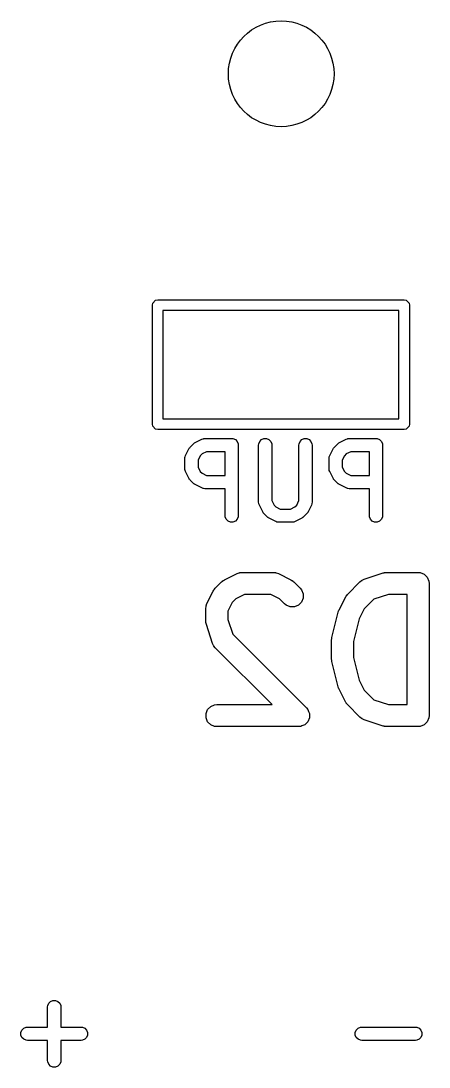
# Model space of a CAD drawing. Extents: x 89 to 178, y -115 to -57.
# Drawn here: x 99.52 to 104.16, y -98.97 to -87.1 of the extents above; entities that cross this region are included whole.
import ezdxf

# ---------------------------------------------------------------- set-up
doc = ezdxf.new("R2010")
doc.units = 0
doc.layers.add('BLACK', color=7, linetype='CONTINUOUS')

msp = doc.modelspace()

# ---------------------------------------------------------------- linework, layer by layer
at = {"layer": 'BLACK', "linetype": 'CONTINUOUS'}
for p, q in [((101.015, -90.325), (101.019567, -90.302039)), ((101.019567, -90.302039), (101.052039, -90.269567)), ((101.052039, -90.269567), (101.075, -90.265)), ((101.075, -90.265), (103.875, -90.265)), ((103.875, -90.265), (103.897961, -90.269567)), ((103.897961, -90.269567), (103.930433, -90.302039)), ((103.930433, -90.302039), (103.935, -90.325)), ((101.015, -91.675), (101.015, -90.325)), ((101.135, -90.385), (101.135, -91.615)), ((103.815, -90.385), (101.135, -90.385)), ((103.815, -91.615), (103.815, -90.385)), ((103.935, -90.325), (103.935, -91.675)), ((101.135, -91.615), (103.815, -91.615)), ((101.019567, -91.697961), (101.015, -91.675)), ((101.052039, -91.730433), (101.019567, -91.697961)), ((101.075, -91.735), (101.052039, -91.730433)), ((103.875, -91.735), (101.075, -91.735)), ((103.897961, -91.730433), (103.875, -91.735)), ((103.930433, -91.697961), (103.897961, -91.730433)), ((103.935, -91.675), (103.930433, -91.697961)), ((101.500982, -91.883308), (101.577172, -91.845213)), ((101.577172, -91.845213), (101.590904, -91.839958)), ((101.590904, -91.839958), (101.593591, -91.839767)), ((101.593591, -91.839767), (101.596081, -91.838736)), ((101.596081, -91.838736), (101.610713, -91.837295)), ((101.610713, -91.837295), (101.915475, -91.837295)), ((101.915475, -91.837295), (101.930107, -91.838736)), ((101.930107, -91.838736), (101.957143, -91.849935)), ((101.957143, -91.849935), (101.977835, -91.870627)), ((102.234067, -91.870627), (102.254759, -91.849935)), ((102.254759, -91.849935), (102.281795, -91.838736)), ((102.281795, -91.838736), (102.311059, -91.838736)), ((102.311059, -91.838736), (102.338095, -91.849935)), ((102.338095, -91.849935), (102.358787, -91.870627)), ((102.69121, -91.870627), (102.711902, -91.849935)), ((102.711902, -91.849935), (102.738938, -91.838736)), ((102.738938, -91.838736), (102.768202, -91.838736)), ((102.768202, -91.838736), (102.795238, -91.849935)), ((102.795238, -91.849935), (102.81593, -91.870627)), ((103.139077, -91.883308), (103.215267, -91.845213)), ((103.215267, -91.845213), (103.228999, -91.839958)), ((103.228999, -91.839958), (103.231686, -91.839767)), ((103.231686, -91.839767), (103.234176, -91.838736)), ((103.234176, -91.838736), (103.248808, -91.837295)), ((103.248808, -91.837295), (103.55357, -91.837295)), ((103.55357, -91.837295), (103.568202, -91.838736)), ((103.568202, -91.838736), (103.595238, -91.849935)), ((103.595238, -91.849935), (103.61593, -91.870627)), ((101.39125, -92.031135), (101.429346, -91.954944)), ((101.429346, -91.954944), (101.433309, -91.948647)), ((101.433309, -91.948647), (101.434068, -91.946817)), ((101.434068, -91.946817), (101.435759, -91.944755)), ((101.435759, -91.944755), (101.437179, -91.942501)), ((101.437179, -91.942501), (101.438674, -91.941204)), ((101.438674, -91.941204), (101.443395, -91.935452)), ((101.443395, -91.935452), (101.48149, -91.897357)), ((101.48149, -91.897357), (101.487239, -91.892638)), ((101.487239, -91.892638), (101.488539, -91.89114)), ((101.488539, -91.89114), (101.490798, -91.889718)), ((101.490798, -91.889718), (101.492855, -91.88803)), ((101.492855, -91.88803), (101.494682, -91.887272)), ((101.494682, -91.887272), (101.500982, -91.883308)), ((101.977835, -91.870627), (101.989034, -91.897663)), ((101.989034, -91.897663), (101.990475, -91.912295)), ((101.990475, -91.912295), (101.990475, -92.712295)), ((102.221427, -91.912295), (102.222868, -91.897663)), ((102.221427, -92.559914), (102.221427, -91.912295)), ((102.222868, -91.897663), (102.234067, -91.870627)), ((102.358787, -91.870627), (102.369986, -91.897663)), ((102.369986, -91.897663), (102.371427, -91.912295)), ((102.371427, -91.912295), (102.371427, -92.542208)), ((102.67857, -91.912295), (102.680011, -91.897663)), ((102.67857, -92.542209), (102.67857, -91.912295)), ((102.680011, -91.897663), (102.69121, -91.870627)), ((102.81593, -91.870627), (102.827129, -91.897663)), ((102.827129, -91.897663), (102.82857, -91.912295)), ((102.82857, -91.912295), (102.82857, -92.559914)), ((103.029345, -92.031135), (103.067441, -91.954944)), ((103.067441, -91.954944), (103.071404, -91.948647)), ((103.071404, -91.948647), (103.072163, -91.946817)), ((103.072163, -91.946817), (103.073854, -91.944755)), ((103.073854, -91.944755), (103.075274, -91.942501)), ((103.075274, -91.942501), (103.076769, -91.941204)), ((103.076769, -91.941204), (103.08149, -91.935452)), ((103.08149, -91.935452), (103.119585, -91.897357)), ((103.119585, -91.897357), (103.125334, -91.892638)), ((103.125334, -91.892638), (103.126634, -91.89114)), ((103.126634, -91.89114), (103.128893, -91.889718)), ((103.128893, -91.889718), (103.13095, -91.88803)), ((103.13095, -91.88803), (103.132777, -91.887272)), ((103.132777, -91.887272), (103.139077, -91.883308)), ((103.61593, -91.870627), (103.627129, -91.897663)), ((103.627129, -91.897663), (103.62857, -91.912295)), ((103.62857, -91.912295), (103.62857, -92.712295)), ((101.383332, -92.064676), (101.384773, -92.050044)), ((101.383332, -92.178961), (101.383332, -92.064676)), ((101.384773, -92.050044), (101.385803, -92.047555)), ((101.385803, -92.047555), (101.385995, -92.044866)), ((101.385995, -92.044866), (101.39125, -92.031135)), ((101.558067, -92.032911), (101.533332, -92.082381)), ((101.533332, -92.082381), (101.533332, -92.161255)), ((101.57895, -92.012029), (101.558067, -92.032911)), ((101.628418, -91.987295), (101.57895, -92.012029)), ((101.840475, -91.987295), (101.628418, -91.987295)), ((101.840475, -92.256342), (101.840475, -91.987295)), ((103.021427, -92.064676), (103.022868, -92.050044)), ((103.021427, -92.178961), (103.021427, -92.064676)), ((103.022868, -92.050044), (103.023898, -92.047555)), ((103.023898, -92.047555), (103.02409, -92.044866)), ((103.02409, -92.044866), (103.029345, -92.031135)), ((103.196162, -92.032911), (103.171427, -92.082381)), ((103.171427, -92.082381), (103.171427, -92.161255)), ((103.217045, -92.012029), (103.196162, -92.032911)), ((103.266513, -91.987295), (103.217045, -92.012029)), ((103.47857, -91.987295), (103.266513, -91.987295)), ((103.47857, -92.256342), (103.47857, -91.987295)), ((101.384773, -92.193593), (101.383332, -92.178961)), ((101.385803, -92.196081), (101.384773, -92.193593)), ((101.385995, -92.198771), (101.385803, -92.196081)), ((101.39125, -92.212502), (101.385995, -92.198771)), ((101.429346, -92.288693), (101.39125, -92.212502)), ((101.533332, -92.161255), (101.558067, -92.210725)), ((101.558067, -92.210725), (101.57895, -92.231608)), ((103.022868, -92.193593), (103.021427, -92.178961)), ((103.023898, -92.196081), (103.022868, -92.193593)), ((103.02409, -92.198771), (103.023898, -92.196081)), ((103.029345, -92.212502), (103.02409, -92.198771)), ((103.067441, -92.288693), (103.029345, -92.212502)), ((103.171427, -92.161255), (103.196162, -92.210725)), ((103.196162, -92.210725), (103.217045, -92.231608)), ((101.433309, -92.294989), (101.429346, -92.288693)), ((101.434068, -92.29682), (101.433309, -92.294989)), ((101.435759, -92.298881), (101.434068, -92.29682)), ((101.437179, -92.301136), (101.435759, -92.298881)), ((101.438674, -92.302432), (101.437179, -92.301136)), ((101.443395, -92.308185), (101.438674, -92.302432)), ((101.48149, -92.34628), (101.443395, -92.308185)), ((101.57895, -92.231608), (101.628418, -92.256342)), ((101.628418, -92.256342), (101.840475, -92.256342)), ((103.071404, -92.294989), (103.067441, -92.288693)), ((103.072163, -92.29682), (103.071404, -92.294989)), ((103.073854, -92.298881), (103.072163, -92.29682)), ((103.075274, -92.301136), (103.073854, -92.298881)), ((103.076769, -92.302432), (103.075274, -92.301136)), ((103.08149, -92.308185), (103.076769, -92.302432)), ((103.119585, -92.34628), (103.08149, -92.308185)), ((103.217045, -92.231608), (103.266513, -92.256342)), ((103.266513, -92.256342), (103.47857, -92.256342)), ((101.487239, -92.350998), (101.48149, -92.34628)), ((101.488539, -92.352497), (101.487239, -92.350998)), ((101.490798, -92.353918), (101.488539, -92.352497)), ((101.492855, -92.355607), (101.490798, -92.353918)), ((101.494682, -92.356364), (101.492855, -92.355607)), ((101.500982, -92.360329), (101.494682, -92.356364)), ((101.577172, -92.398424), (101.500982, -92.360329)), ((101.590904, -92.403679), (101.577172, -92.398424)), ((101.593591, -92.403869), (101.590904, -92.403679)), ((101.596081, -92.404901), (101.593591, -92.403869)), ((101.610713, -92.406342), (101.596081, -92.404901)), ((101.840475, -92.406342), (101.610713, -92.406342)), ((101.840475, -92.712295), (101.840475, -92.406342)), ((103.125334, -92.350998), (103.119585, -92.34628)), ((103.126634, -92.352497), (103.125334, -92.350998)), ((103.128893, -92.353918), (103.126634, -92.352497)), ((103.13095, -92.355607), (103.128893, -92.353918)), ((103.132777, -92.356364), (103.13095, -92.355607)), ((103.139077, -92.360329), (103.132777, -92.356364)), ((103.215267, -92.398424), (103.139077, -92.360329)), ((103.228999, -92.403679), (103.215267, -92.398424)), ((103.231686, -92.403869), (103.228999, -92.403679)), ((103.234176, -92.404901), (103.231686, -92.403869)), ((103.248808, -92.406342), (103.234176, -92.404901)), ((103.47857, -92.406342), (103.248808, -92.406342)), ((103.47857, -92.712295), (103.47857, -92.406342)), ((102.222868, -92.574546), (102.221427, -92.559914)), ((102.371427, -92.542208), (102.396161, -92.591676)), ((102.653835, -92.591677), (102.67857, -92.542209)), ((102.82857, -92.559914), (102.827129, -92.574546)), ((102.223898, -92.577034), (102.222868, -92.574546)), ((102.22409, -92.579724), (102.223898, -92.577034)), ((102.229345, -92.593456), (102.22409, -92.579724)), ((102.267441, -92.669645), (102.229345, -92.593456)), ((102.271403, -92.675939), (102.267441, -92.669645)), ((102.272162, -92.677771), (102.271403, -92.675939)), ((102.273855, -92.679834), (102.272162, -92.677771)), ((102.275274, -92.682088), (102.273855, -92.679834)), ((102.276768, -92.683384), (102.275274, -92.682088)), ((102.281489, -92.689136), (102.276768, -92.683384)), ((102.396161, -92.591676), (102.417045, -92.612561)), ((102.417045, -92.612561), (102.466513, -92.637295)), ((102.466513, -92.637295), (102.583484, -92.637295)), ((102.583484, -92.637295), (102.632952, -92.612561)), ((102.632952, -92.612561), (102.653835, -92.591677)), ((102.773226, -92.683387), (102.768509, -92.689136)), ((102.774725, -92.682088), (102.773226, -92.683387)), ((102.776146, -92.679829), (102.774725, -92.682088)), ((102.777836, -92.677771), (102.776146, -92.679829)), ((102.778593, -92.675941), (102.777836, -92.677771)), ((102.782557, -92.669645), (102.778593, -92.675941)), ((102.820652, -92.593455), (102.782557, -92.669645)), ((102.825907, -92.579723), (102.820652, -92.593455)), ((102.826097, -92.577035), (102.825907, -92.579723)), ((102.827129, -92.574546), (102.826097, -92.577035)), ((101.841916, -92.726927), (101.840475, -92.712295)), ((101.853115, -92.753963), (101.841916, -92.726927)), ((101.873807, -92.774655), (101.853115, -92.753963)), ((101.900843, -92.785854), (101.873807, -92.774655)), ((101.930107, -92.785854), (101.900843, -92.785854)), ((101.957143, -92.774655), (101.930107, -92.785854)), ((101.977835, -92.753963), (101.957143, -92.774655)), ((101.989034, -92.726927), (101.977835, -92.753963)), ((101.990475, -92.712295), (101.989034, -92.726927)), ((102.319584, -92.727232), (102.281489, -92.689136)), ((102.325335, -92.731952), (102.319584, -92.727232)), ((102.326634, -92.73345), (102.325335, -92.731952)), ((102.328889, -92.734869), (102.326634, -92.73345)), ((102.330949, -92.73656), (102.328889, -92.734869)), ((102.332779, -92.737318), (102.330949, -92.73656)), ((102.339077, -92.741282), (102.332779, -92.737318)), ((102.415267, -92.779377), (102.339077, -92.741282)), ((102.428999, -92.784632), (102.415267, -92.779377)), ((102.431686, -92.784822), (102.428999, -92.784632)), ((102.434176, -92.785854), (102.431686, -92.784822)), ((102.448808, -92.787295), (102.434176, -92.785854)), ((102.601189, -92.787295), (102.448808, -92.787295)), ((102.615821, -92.785854), (102.601189, -92.787295)), ((102.61831, -92.784822), (102.615821, -92.785854)), ((102.620998, -92.784632), (102.61831, -92.784822)), ((102.63473, -92.779377), (102.620998, -92.784632)), ((102.710921, -92.741282), (102.63473, -92.779377)), ((102.71722, -92.737317), (102.710921, -92.741282)), ((102.719048, -92.73656), (102.71722, -92.737317)), ((102.721104, -92.734872), (102.719048, -92.73656)), ((102.723364, -92.73345), (102.721104, -92.734872)), ((102.724664, -92.73195), (102.723364, -92.73345)), ((102.730414, -92.727232), (102.724664, -92.73195)), ((102.768509, -92.689136), (102.730414, -92.727232)), ((103.480011, -92.726927), (103.47857, -92.712295)), ((103.49121, -92.753963), (103.480011, -92.726927)), ((103.511902, -92.774655), (103.49121, -92.753963)), ((103.538938, -92.785854), (103.511902, -92.774655)), ((103.568202, -92.785854), (103.538938, -92.785854)), ((103.595238, -92.774655), (103.568202, -92.785854)), ((103.61593, -92.753963), (103.595238, -92.774655)), ((103.627129, -92.726927), (103.61593, -92.753963)), ((103.62857, -92.712295), (103.627129, -92.726927)), ((101.833383, -93.440554), (101.97624, -93.369125)), ((101.97624, -93.369125), (101.999125, -93.360367)), ((101.999125, -93.360367), (102.003607, -93.360048)), ((102.003607, -93.360048), (102.007756, -93.35833)), ((102.007756, -93.35833), (102.032142, -93.355928)), ((102.032142, -93.355928), (102.389285, -93.355928)), ((102.389285, -93.355928), (102.413671, -93.35833)), ((102.413671, -93.35833), (102.417819, -93.360048)), ((102.417819, -93.360048), (102.422301, -93.360367)), ((102.422301, -93.360367), (102.445187, -93.369125)), ((102.445187, -93.369125), (102.588044, -93.440554)), ((103.421184, -93.433772), (103.63547, -93.362343)), ((103.63547, -93.362343), (103.647563, -93.359593)), ((103.647563, -93.359593), (103.650613, -93.35833)), ((103.650613, -93.35833), (103.655034, -93.357894)), ((103.655034, -93.357894), (103.659364, -93.35691)), ((103.659364, -93.35691), (103.662655, -93.357143)), ((103.662655, -93.357143), (103.674999, -93.355928)), ((103.674999, -93.355928), (104.032142, -93.355928)), ((104.032142, -93.355928), (104.056528, -93.35833)), ((104.056528, -93.35833), (104.101588, -93.376994)), ((104.101588, -93.376994), (104.136076, -93.411482)), ((101.729468, -93.535396), (101.800897, -93.463968)), ((101.800897, -93.463968), (101.810485, -93.456099)), ((101.810485, -93.456099), (101.812646, -93.453608)), ((101.812646, -93.453608), (101.816402, -93.451243)), ((101.816402, -93.451243), (101.819839, -93.448423)), ((101.819839, -93.448423), (101.82289, -93.447159)), ((101.82289, -93.447159), (101.833383, -93.440554)), ((102.588044, -93.440554), (102.59854, -93.447161)), ((102.59854, -93.447161), (102.601588, -93.448424)), ((102.601588, -93.448424), (102.605019, -93.45124)), ((102.605019, -93.45124), (102.608781, -93.453608)), ((102.608781, -93.453608), (102.610944, -93.456102)), ((102.610944, -93.456102), (102.62053, -93.463969)), ((102.62053, -93.463969), (102.691958, -93.535396)), ((103.229468, -93.606826), (103.372324, -93.463969)), ((103.372324, -93.463969), (103.391266, -93.448424)), ((103.391266, -93.448424), (103.395415, -93.446705)), ((103.395415, -93.446705), (103.398809, -93.443762)), ((103.398809, -93.443762), (103.421184, -93.433772)), ((104.136076, -93.411482), (104.15474, -93.456542)), ((104.15474, -93.456542), (104.157142, -93.480928)), ((104.157142, -93.480928), (104.157142, -94.980928)), ((101.634624, -93.71074), (101.706053, -93.567883)), ((101.706053, -93.567883), (101.712659, -93.557388)), ((101.712659, -93.557388), (101.713923, -93.554338)), ((101.713923, -93.554338), (101.716741, -93.550903)), ((101.716741, -93.550903), (101.719107, -93.547146)), ((101.719107, -93.547146), (101.721598, -93.544984)), ((101.721598, -93.544984), (101.729468, -93.535396)), ((102.06165, -93.605928), (101.96333, -93.655088)), ((102.359777, -93.605928), (102.06165, -93.605928)), ((102.458097, -93.655088), (102.359777, -93.605928)), ((102.691958, -93.535396), (102.707503, -93.554338)), ((102.707503, -93.554338), (102.726168, -93.599398)), ((102.726168, -93.599398), (102.726168, -93.648171)), ((103.206053, -93.639312), (103.21266, -93.628815)), ((103.21266, -93.628815), (103.213923, -93.625768)), ((103.213923, -93.625768), (103.216739, -93.622336)), ((103.216739, -93.622336), (103.219107, -93.618575)), ((103.219107, -93.618575), (103.221601, -93.616411)), ((103.221601, -93.616411), (103.229468, -93.606826)), ((103.695282, -93.605928), (103.528236, -93.66161)), ((103.907142, -93.605928), (103.695282, -93.605928)), ((103.907142, -94.855928), (103.907142, -93.605928)), ((101.621427, -93.766642), (101.623829, -93.742256)), ((101.623829, -93.742256), (101.625547, -93.738107)), ((101.625547, -93.738107), (101.625866, -93.733626)), ((101.625866, -93.733626), (101.634624, -93.71074)), ((101.920586, -93.697831), (101.871427, -93.79615)), ((101.96333, -93.655088), (101.920586, -93.697831)), ((102.515181, -93.712173), (102.458097, -93.655088)), ((102.534123, -93.727718), (102.515181, -93.712173)), ((102.579183, -93.746383), (102.534123, -93.727718)), ((102.627956, -93.746383), (102.579183, -93.746383)), ((102.673016, -93.727718), (102.627956, -93.746383)), ((102.707503, -93.693231), (102.673016, -93.727718)), ((102.726168, -93.648171), (102.707503, -93.693231)), ((103.134624, -93.782169), (103.206053, -93.639312)), ((103.528236, -93.66161), (103.420587, -93.769258)), ((101.621427, -93.9095), (101.621427, -93.766642)), ((101.871427, -93.79615), (101.871427, -93.889215)), ((103.053731, -94.093468), (103.125159, -93.807754)), ((103.125159, -93.807754), (103.125802, -93.805954)), ((103.125802, -93.805954), (103.125866, -93.805055)), ((103.125866, -93.805055), (103.129748, -93.794908)), ((103.129748, -93.794908), (103.133404, -93.784679)), ((103.133404, -93.784679), (103.13394, -93.783954)), ((103.13394, -93.783954), (103.134624, -93.782169)), ((103.420587, -93.769258), (103.364367, -93.881698)), ((101.622642, -93.921843), (101.621427, -93.9095)), ((101.622409, -93.925135), (101.622642, -93.921843)), ((101.623393, -93.929464), (101.622409, -93.925135)), ((101.623829, -93.933886), (101.623393, -93.929464)), ((101.625092, -93.936935), (101.623829, -93.933886)), ((101.627842, -93.949029), (101.625092, -93.936935)), ((101.699271, -94.163313), (101.627842, -93.949029)), ((101.871427, -93.889215), (101.927109, -94.056262)), ((103.364367, -93.881698), (103.299999, -94.139173)), ((101.927109, -94.056262), (102.763387, -94.892539)), ((103.050147, -94.117709), (103.051496, -94.10858)), ((103.051496, -94.10858), (103.052401, -94.099399)), ((103.052401, -94.099399), (103.053105, -94.097697)), ((103.053105, -94.097697), (103.053731, -94.093468)), ((101.709261, -94.185688), (101.699271, -94.163313)), ((101.712204, -94.189081), (101.709261, -94.185688)), ((101.713923, -94.193231), (101.712204, -94.189081)), ((101.729468, -94.212173), (101.713923, -94.193231)), ((102.373222, -94.855928), (101.729468, -94.212173)), ((103.049999, -94.123785), (103.050418, -94.11953)), ((103.049999, -94.338071), (103.049999, -94.123785)), ((103.050418, -94.11953), (103.050147, -94.117709)), ((103.299999, -94.139173), (103.299999, -94.322682)), ((103.050418, -94.342325), (103.049999, -94.338071)), ((103.050147, -94.344147), (103.050418, -94.342325)), ((103.051496, -94.353275), (103.050147, -94.344147)), ((103.299999, -94.322682), (103.364367, -94.580157)), ((103.052401, -94.362457), (103.051496, -94.353275)), ((103.053105, -94.364158), (103.052401, -94.362457)), ((103.053731, -94.368388), (103.053105, -94.364158)), ((103.125159, -94.654102), (103.053731, -94.368388)), ((103.364367, -94.580157), (103.420586, -94.692596)), ((103.125802, -94.655901), (103.125159, -94.654102)), ((103.125866, -94.656801), (103.125802, -94.655901)), ((103.129748, -94.666947), (103.125866, -94.656801)), ((103.133404, -94.677177), (103.129748, -94.666947)), ((103.13394, -94.677901), (103.133404, -94.677177)), ((103.134624, -94.679687), (103.13394, -94.677901)), ((103.206053, -94.822544), (103.134624, -94.679687)), ((103.420586, -94.692596), (103.528235, -94.800245)), ((103.212658, -94.833036), (103.206053, -94.822544)), ((103.528235, -94.800245), (103.695285, -94.855928)), ((101.623829, -94.956542), (101.642493, -94.911482)), ((101.642493, -94.911482), (101.676981, -94.876994)), ((101.676981, -94.876994), (101.722041, -94.85833)), ((101.722041, -94.85833), (101.746427, -94.855928)), ((101.746427, -94.855928), (102.373222, -94.855928)), ((102.763387, -94.892539), (102.778932, -94.911481)), ((102.778932, -94.911481), (102.778933, -94.911482)), ((102.778933, -94.911482), (102.788213, -94.933887)), ((102.788213, -94.933887), (102.794022, -94.947912)), ((103.213922, -94.836088), (103.212658, -94.833036)), ((103.216742, -94.839524), (103.213922, -94.836088)), ((103.219107, -94.843281), (103.216742, -94.839524)), ((103.221598, -94.845441), (103.219107, -94.843281)), ((103.229467, -94.85503), (103.221598, -94.845441)), ((103.372324, -94.997888), (103.229467, -94.85503)), ((103.695285, -94.855928), (103.907142, -94.855928)), ((101.623829, -95.005314), (101.623829, -94.956542)), ((101.642493, -95.050374), (101.623829, -95.005314)), ((101.676981, -95.084862), (101.642493, -95.050374)), ((102.778933, -95.050374), (102.744445, -95.084862)), ((102.797597, -95.005314), (102.778933, -95.050374)), ((102.794022, -94.947912), (102.797597, -94.956542)), ((102.797597, -94.956542), (102.797597, -95.005314)), ((103.391266, -95.013433), (103.372324, -94.997888)), ((103.395417, -95.015152), (103.391266, -95.013433)), ((103.39881, -95.018095), (103.395417, -95.015152)), ((103.421185, -95.028086), (103.39881, -95.018095)), ((103.635471, -95.099514), (103.421185, -95.028086)), ((104.136076, -95.050374), (104.101588, -95.084862)), ((104.15474, -95.005314), (104.136076, -95.050374)), ((104.157142, -94.980928), (104.15474, -95.005314)), ((101.722041, -95.103526), (101.676981, -95.084862)), ((101.746427, -95.105928), (101.722041, -95.103526)), ((102.674999, -95.105928), (101.746427, -95.105928)), ((102.699385, -95.103526), (102.674999, -95.105928)), ((102.699386, -95.103526), (102.699385, -95.103526)), ((102.712583, -95.098059), (102.699386, -95.103526)), ((102.744445, -95.084862), (102.712583, -95.098059)), ((103.647564, -95.102263), (103.635471, -95.099514)), ((103.650613, -95.103526), (103.647564, -95.102263)), ((103.655034, -95.103961), (103.650613, -95.103526)), ((103.659365, -95.104946), (103.655034, -95.103961)), ((103.662655, -95.104712), (103.659365, -95.104946)), ((103.674999, -95.105928), (103.662655, -95.104712)), ((104.032142, -95.105928), (103.674999, -95.105928)), ((104.056528, -95.103526), (104.032142, -95.105928)), ((104.101588, -95.084862), (104.056528, -95.103526)), ((99.82644, -98.270139), (99.837639, -98.243103)), ((99.837639, -98.243103), (99.858331, -98.222411)), ((99.858331, -98.222411), (99.885367, -98.211212)), ((99.885367, -98.211212), (99.914631, -98.211212)), ((99.914631, -98.211212), (99.941667, -98.222411)), ((99.941667, -98.222411), (99.962359, -98.243103)), ((99.962359, -98.243103), (99.973558, -98.270139)), ((99.824999, -98.284771), (99.82644, -98.270139)), ((99.824999, -98.514533), (99.824999, -98.284771)), ((99.973558, -98.270139), (99.974999, -98.284771)), ((99.974999, -98.284771), (99.974999, -98.514533)), ((99.521679, -98.574901), (99.532878, -98.547865)), ((99.521679, -98.604165), (99.521679, -98.574901)), ((99.532878, -98.631201), (99.521679, -98.604165)), ((99.532878, -98.547865), (99.55357, -98.527173)), ((99.55357, -98.527173), (99.580606, -98.515974)), ((99.580606, -98.515974), (99.595238, -98.514533)), ((99.595238, -98.514533), (99.824999, -98.514533)), ((99.974999, -98.514533), (100.204761, -98.514533)), ((100.204761, -98.514533), (100.219393, -98.515974)), ((100.219393, -98.515974), (100.246429, -98.527173)), ((100.246429, -98.527173), (100.267121, -98.547865)), ((100.267121, -98.547865), (100.27832, -98.574901)), ((100.27832, -98.604165), (100.267121, -98.631201)), ((100.27832, -98.574901), (100.27832, -98.604165)), ((103.319372, -98.574901), (103.330571, -98.547865)), ((103.319372, -98.604165), (103.319372, -98.574901)), ((103.330571, -98.631201), (103.319372, -98.604165)), ((103.330571, -98.547865), (103.351263, -98.527173)), ((103.351263, -98.527173), (103.378299, -98.515974)), ((103.378299, -98.515974), (103.392931, -98.514533)), ((103.392931, -98.514533), (104.002454, -98.514533)), ((104.002454, -98.514533), (104.017086, -98.515974)), ((104.017086, -98.515974), (104.044122, -98.527173)), ((104.044122, -98.527173), (104.064814, -98.547865)), ((104.064814, -98.547865), (104.076013, -98.574901)), ((104.076013, -98.604165), (104.064814, -98.631201)), ((104.076013, -98.574901), (104.076013, -98.604165)), ((99.55357, -98.651893), (99.532878, -98.631201)), ((99.580606, -98.663092), (99.55357, -98.651893)), ((99.595238, -98.664533), (99.580606, -98.663092)), ((99.824999, -98.664533), (99.595238, -98.664533)), ((99.824999, -98.894295), (99.824999, -98.664533)), ((100.204761, -98.664533), (99.974999, -98.664533)), ((99.974999, -98.664533), (99.974999, -98.894295)), ((100.219393, -98.663092), (100.204761, -98.664533)), ((100.246429, -98.651893), (100.219393, -98.663092)), ((100.267121, -98.631201), (100.246429, -98.651893)), ((103.351263, -98.651893), (103.330571, -98.631201)), ((103.378299, -98.663092), (103.351263, -98.651893)), ((103.392931, -98.664533), (103.378299, -98.663092)), ((104.002454, -98.664533), (103.392931, -98.664533)), ((104.017086, -98.663092), (104.002454, -98.664533)), ((104.044122, -98.651893), (104.017086, -98.663092)), ((104.064814, -98.631201), (104.044122, -98.651893)), ((99.82644, -98.908927), (99.824999, -98.894295)), ((99.837639, -98.935963), (99.82644, -98.908927)), ((99.858331, -98.956655), (99.837639, -98.935963)), ((99.885367, -98.967854), (99.858331, -98.956655)), ((99.914631, -98.967854), (99.885367, -98.967854)), ((99.941667, -98.956655), (99.914631, -98.967854)), ((99.962359, -98.935963), (99.941667, -98.956655)), ((99.973558, -98.908927), (99.962359, -98.935963)), ((99.974999, -98.894295), (99.973558, -98.908927))]:
    msp.add_line(p, q, dxfattribs=at)
at = {"layer": 'BLACK'}
msp.add_circle((102.4775, -87.7), 0.6, dxfattribs=at)
msp.add_circle((102.4775, -87.7), 0.6, dxfattribs=at)
msp.add_circle((102.4775, -87.7), 0.6, dxfattribs=at)

doc.saveas('drawing.dxf')
